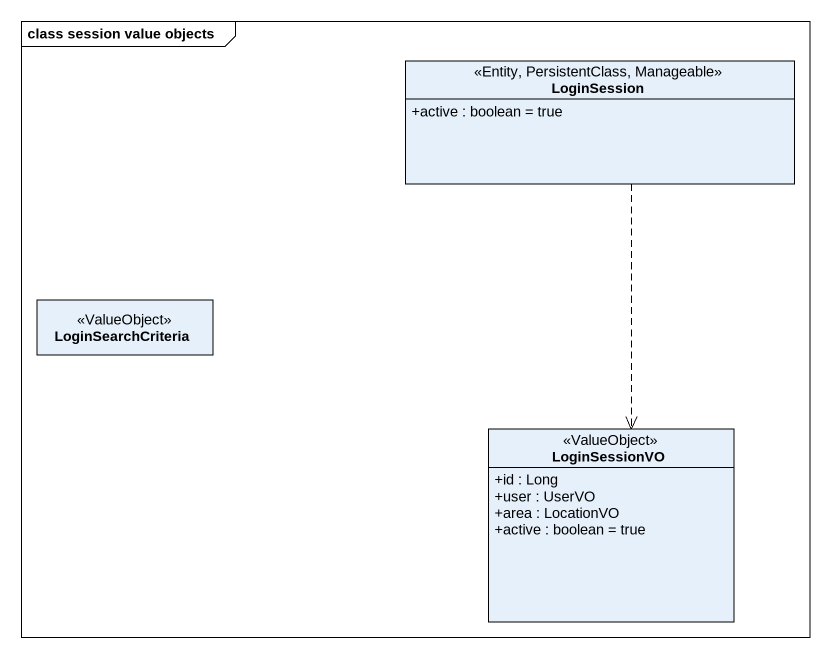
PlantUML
@startuml
mainframe class session value objects
hide circle
hide empty members
skinparam classAttributeIconSize 0
class LoginSession <<Entity, PersistentClass, Manageable>> {
  +active : boolean = true
}
class LoginSearchCriteria <<ValueObject>>
class LoginSessionVO <<ValueObject>> {
  +id : Long
  +user : UserVO
  +area : LocationVO
  +active : boolean = true
}
LoginSession ..> LoginSessionVO
@enduml
